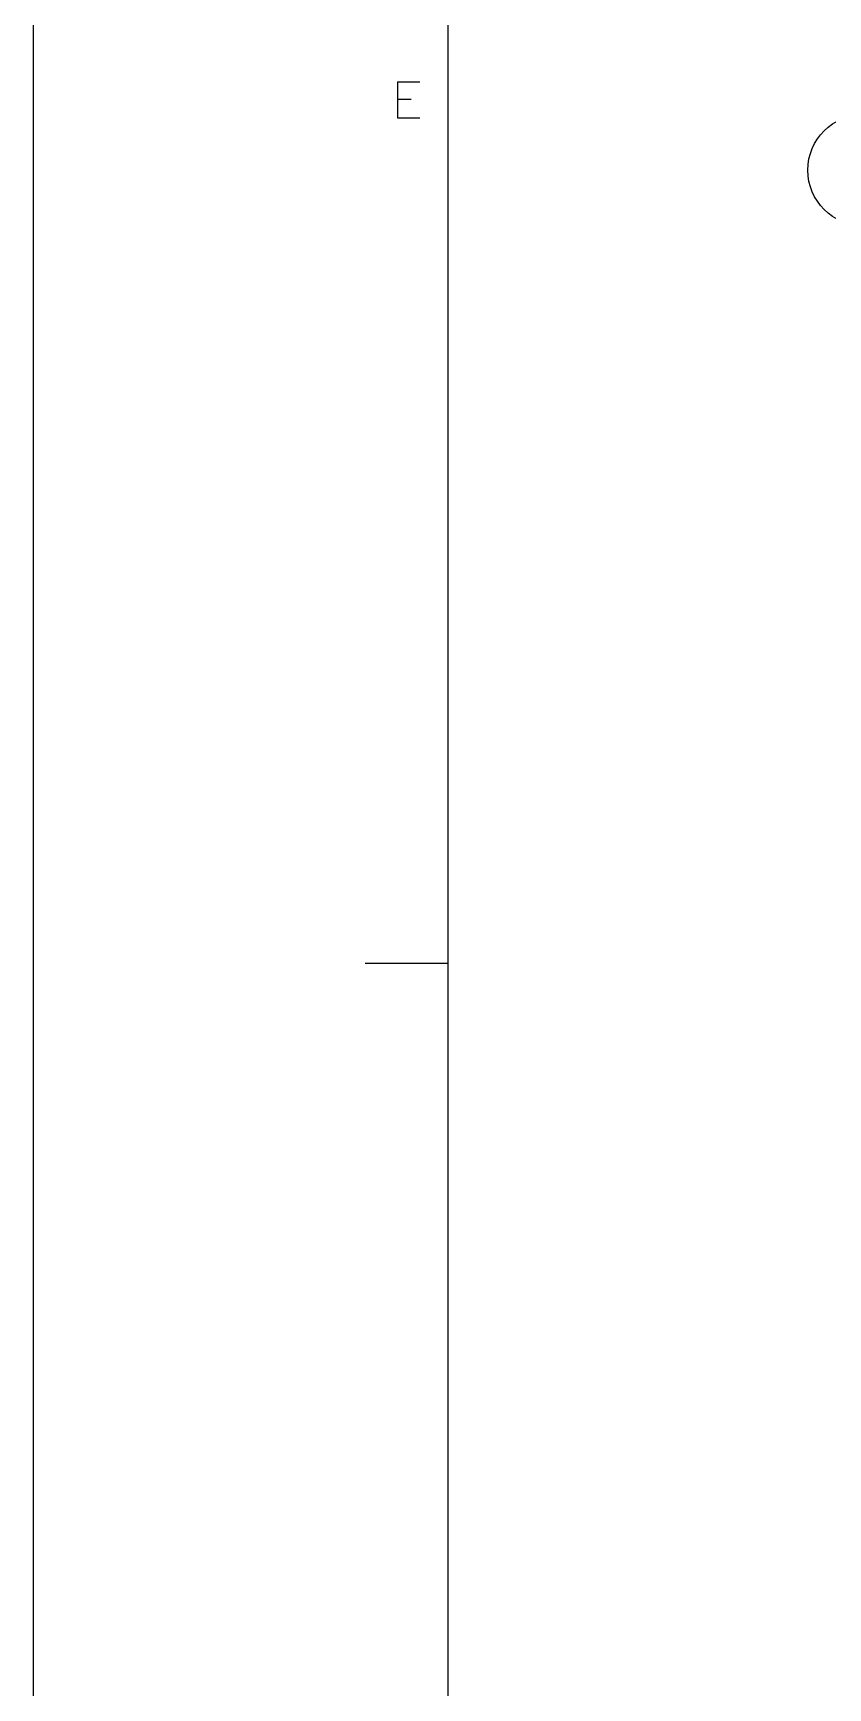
# Model space of a CAD drawing. Header units: millimetres. Extents: x -312439 to 477422, y -331570 to 212570.
# Drawn here: x 337892 to 340285, y 119800 to 124782 of the extents above; entities that cross this region are included whole.
import ezdxf

# ---------------------------------------------------------------- set-up
doc = ezdxf.new("R2010")
doc.units = ezdxf.units.MM
doc.layers.add('FORMATO A1', color=1, linetype='Continuous')
doc.layers.add('TEXTO FORMATO', color=4, linetype='Continuous')

# ---------------------------------------------------------------- blocks, each defined once
blk = doc.blocks.new('A$C2D342850')
at = {"layer": 'FORMATO A1', "color": 1, "linetype": 'Continuous'}
for p, q in [((0, 0), (0, -59400)), ((2194.1, -44193.44), (2194.1, -44410)), ((2194.1, -44193.44), (2328.16, -44193.44)), ((2194.1, -44296.56), (2276.6, -44296.56)), ((2194.1, -44410), (2328.16, -44410)), ((2500, -49500), (2000, -49500))]:
    blk.add_line(p, q, dxfattribs=at)
at = {"layer": 'FORMATO A1', "color": 2, "linetype": 'Continuous'}
blk.add_line((2500, -58400), (2500, -1000), dxfattribs=at)

msp = doc.modelspace()

# ---------------------------------------------------------------- linework, layer by layer
at = {"layer": 'TEXTO FORMATO', "color": 1}
msp.add_circle((340392.54, 124368.991, 0), 167.835, dxfattribs=at)

# ---------------------------------------------------------------- block references
at = {"layer": 'FORMATO A1', "xscale": 0.5, "yscale": 0.5, "zscale": 0.5}
msp.add_blockref('A$C2D342850', (337892.032, 146731.232, 0), dxfattribs=at)

doc.saveas('drawing.dxf')
